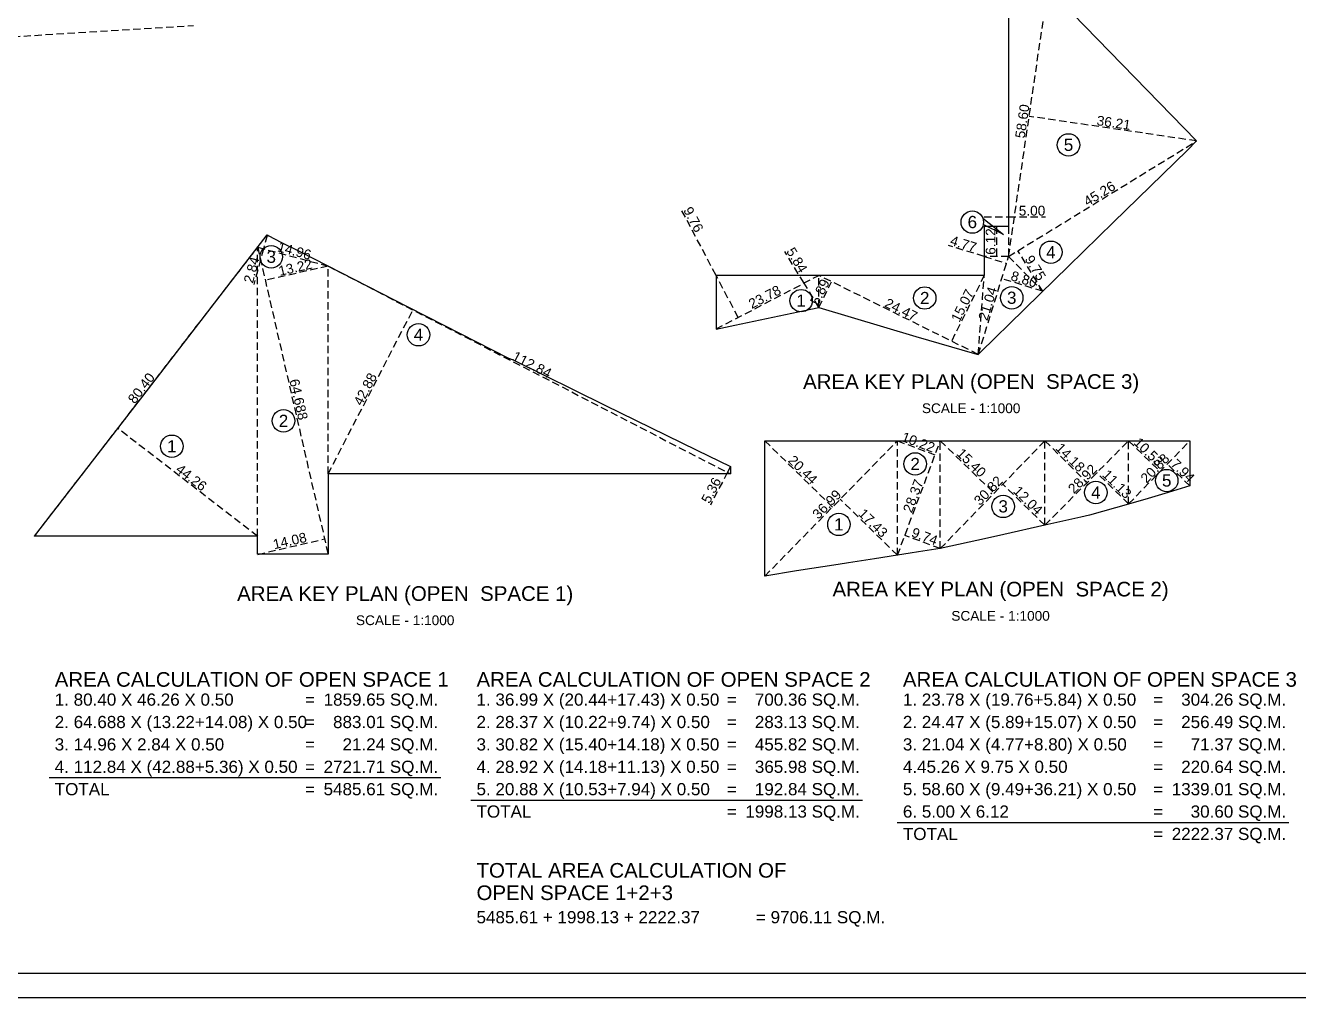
# Model space of a CAD drawing. Header units: millimetres. Extents: x 9625 to 10808, y -1607 to -1252.
# Drawn here: x 10230 to 10360.6, y -1603.1 to -1503.4 of the extents above; entities that cross this region are included whole.
import ezdxf
from ezdxf.enums import TextEntityAlignment as Align

# ---------------------------------------------------------------- set-up
doc = ezdxf.new("R2010")
doc.units = ezdxf.units.MM
doc.header["$LTSCALE"] = 3
doc.header["$MEASUREMENT"] = 0
doc.header["$PDMODE"] = 35
doc.header["$PDSIZE"] = 1
doc.linetypes.add('HIDDEN', pattern=[0.375, 0.25, -0.125])
doc.layers.get('Defpoints').update_dxf_attribs({"linetype": 'HIDDEN'})
for name, color, linetype in [('DIM', 8, 'HIDDEN'), ('PLOT TEXT', 3, 'Continuous'), ('Text', 3, 'Continuous'), ('WALL', 6, 'Continuous')]:
    doc.layers.add(name, color=color, linetype=linetype)
doc.styles.add('ARIAL', font='arial.ttf')
doc.styles.get("Standard").update_dxf_attribs({"font": 'arial.ttf'})
doc.dimstyles.new('ISO-25', dxfattribs={"dimtxt": 1, "dimasz": 1, "dimexe": 0, "dimexo": 0, "dimgap": 0.1, "dimtad": 1, "dimzin": 0, "dimdsep": 46, "dimtxsty": 'Standard', "dimblk": 'NONE', "dimcen": 2.5, "dimse1": 1, "dimse2": 1, "dimclrd": 256, "dimclre": 256, "dimclrt": 3, "dimadec": 0, "dimazin": 0, "dimtfac": 1, "dimtmove": 0, "dimatfit": 3, "dimfxl": 1, "dimarcsym": 0})

# ---------------------------------------------------------------- blocks, each defined once
blk = doc.blocks.new('*D1741')
at = {"layer": 'Defpoints', "color": 0}
for p in [(10328.35, -1527.06), (10330.63, -1527.77), (10330.63, -1527.77)]:
    blk.add_point(p, dxfattribs=at)
at = {"layer": 'DIM', "lineweight": -2}
for q in [(10324.68, -1525.93), (10330.63, -1527.77)]:
    blk.add_line((10328.35, -1527.06), q, dxfattribs=at)
at = {"layer": 'DIM', "color": 3, "insert": (10326.22, -1525.77), "char_height": 1, "attachment_point": 5, "rotation": 342.7973}
blk.add_mtext('4.77', dxfattribs=at)
blk = doc.blocks.new('_None')
blk = doc.blocks.new('*D1740')
at = {"layer": 'Defpoints', "color": 0}
for p in [(10330.14, -1529.33), (10330.14, -1529.33), (10334.35, -1530.63)]:
    blk.add_point(p, dxfattribs=at)
at = {"layer": 'DIM', "lineweight": -2}
blk.add_line((10334.35, -1530.63), (10330.14, -1529.33), dxfattribs=at)
at = {"layer": 'DIM', "color": 3, "insert": (10332.43, -1529.4), "char_height": 1, "attachment_point": 5, "rotation": 342.7973}
blk.add_mtext('8.80', dxfattribs=at)
blk = doc.blocks.new('*D1739')
at = {"layer": 'Defpoints', "color": 0}
for p in [(10330.85, -1527.06), (10330.85, -1527.06), (10327.74, -1537.11)]:
    blk.add_point(p, dxfattribs=at)
at = {"layer": 'DIM', "lineweight": -2}
blk.add_line((10327.74, -1537.11), (10330.85, -1527.06), dxfattribs=at)
at = {"layer": 'DIM', "color": 3, "insert": (10328.71, -1531.9), "char_height": 1, "attachment_point": 5, "rotation": 72.7973}
blk.add_mtext('21.04', dxfattribs=at)
blk = doc.blocks.new('*D1738')
at = {"layer": 'Defpoints', "color": 0}
for p in [(10331.8, -1526.48), (10331.8, -1526.48), (10334.35, -1530.63)]:
    blk.add_point(p, dxfattribs=at)
at = {"layer": 'DIM', "lineweight": -2}
blk.add_line((10334.35, -1530.63), (10331.8, -1526.48), dxfattribs=at)
at = {"layer": 'DIM', "color": 3, "insert": (10333.59, -1528.23), "char_height": 1, "attachment_point": 5, "rotation": 301.5781}
blk.add_mtext('9.75', dxfattribs=at)
blk = doc.blocks.new('*D1737')
at = {"layer": 'Defpoints', "color": 0}
for p in [(10350.13, -1515.21), (10350.13, -1515.21), (10330.85, -1527.06)]:
    blk.add_point(p, dxfattribs=at)
at = {"layer": 'DIM', "lineweight": -2}
blk.add_line((10330.85, -1527.06), (10350.13, -1515.21), dxfattribs=at)
at = {"layer": 'DIM', "color": 3, "insert": (10340.17, -1520.61), "char_height": 1, "attachment_point": 5, "rotation": 31.5781}
blk.add_mtext('45.26', dxfattribs=at)
blk = doc.blocks.new('*D1736')
at = {"layer": 'Defpoints', "color": 0}
for p in [(10328.35, -1529), (10325, -1535.75), (10325, -1535.75)]:
    blk.add_point(p, dxfattribs=at)
at = {"layer": 'DIM', "lineweight": -2}
blk.add_line((10328.35, -1529), (10325, -1535.75), dxfattribs=at)
at = {"layer": 'DIM', "color": 3, "insert": (10326.13, -1532.1), "char_height": 1, "attachment_point": 5, "rotation": 63.623}
blk.add_mtext('15.07', dxfattribs=at)
blk = doc.blocks.new('*D1735')
at = {"layer": 'Defpoints', "color": 0}
for p in [(10312.7, -1529.65), (10312.7, -1529.65), (10311.39, -1532.29)]:
    blk.add_point(p, dxfattribs=at)
at = {"layer": 'DIM', "lineweight": -2}
blk.add_line((10311.39, -1532.29), (10312.7, -1529.65), dxfattribs=at)
at = {"layer": 'DIM', "color": 3, "insert": (10311.5, -1530.7), "char_height": 1, "attachment_point": 5, "rotation": 63.623}
blk.add_mtext('5.89', dxfattribs=at)
blk = doc.blocks.new('*D1868')
at = {"layer": 'Defpoints', "color": 0}
for p in [(10311.39, -1529), (10311.39, -1529), (10327.74, -1537.11)]:
    blk.add_point(p, dxfattribs=at)
at = {"layer": 'DIM', "lineweight": -2}
blk.add_line((10327.74, -1537.11), (10311.39, -1529), dxfattribs=at)
at = {"layer": 'DIM', "color": 3, "insert": (10319.83, -1532.51), "char_height": 1, "attachment_point": 5, "rotation": 333.623}
blk.add_mtext('24.47', dxfattribs=at)
blk = doc.blocks.new('*D1866')
at = {"layer": 'Defpoints', "color": 0}
for p in [(10300.85, -1529), (10303.12, -1533.32), (10303.12, -1533.32)]:
    blk.add_point(p, dxfattribs=at)
at = {"layer": 'DIM', "lineweight": -2}
for p, q in [((10300.85, -1529), (10297.33, -1522.32)), ((10303.12, -1533.32), (10300.85, -1529))]:
    blk.add_line(p, q, dxfattribs=at)
at = {"layer": 'DIM', "color": 3, "insert": (10298.53, -1523.27), "char_height": 1, "attachment_point": 5, "rotation": 297.7388}
blk.add_mtext('9.76', dxfattribs=at)
blk = doc.blocks.new('*D1867')
at = {"layer": 'Defpoints', "color": 0}
for p in [(10309.86, -1529.8), (10309.87, -1529.79), (10311.39, -1532.29)]:
    blk.add_point(p, dxfattribs=at)
at = {"layer": 'DIM', "lineweight": -2}
for p, q in [((10309.87, -1529.79), (10307.89, -1526.55)), ((10311.4, -1532.28), (10309.87, -1529.79))]:
    blk.add_line(p, q, dxfattribs=at)
at = {"layer": 'DIM', "color": 3, "insert": (10309.14, -1527.43), "char_height": 1, "attachment_point": 5, "rotation": 301.4902}
blk.add_mtext('5.84', dxfattribs=at)
blk = doc.blocks.new('*D1865')
at = {"layer": 'Defpoints', "color": 0}
for p in [(10311.39, -1529), (10311.39, -1529), (10300.85, -1534.5)]:
    blk.add_point(p, dxfattribs=at)
at = {"layer": 'DIM', "lineweight": -2}
blk.add_line((10300.85, -1534.5), (10311.39, -1529), dxfattribs=at)
at = {"layer": 'DIM', "color": 3, "insert": (10305.84, -1531.21), "char_height": 1, "attachment_point": 5, "rotation": 27.5786}
blk.add_mtext('23.78', dxfattribs=at)
blk = doc.blocks.new('*D1597')
at = {"layer": 'Defpoints', "color": 0}
for p in [(10334.57, -1545.97), (10338.9, -1550.26), (10338.9, -1550.26)]:
    blk.add_point(p, dxfattribs=at)
at = {"layer": 'DIM', "lineweight": -2}
blk.add_line((10334.57, -1545.97), (10338.9, -1550.26), dxfattribs=at)
at = {"layer": 'DIM', "color": 3, "insert": (10337.17, -1547.68), "char_height": 1, "attachment_point": 5, "rotation": 315.225}
blk.add_mtext('14.18', dxfattribs=at)
blk = doc.blocks.new('*D1596')
at = {"layer": 'Defpoints', "color": 0}
for p in [(10339.91, -1549.24), (10339.91, -1549.24), (10343.15, -1552.45)]:
    blk.add_point(p, dxfattribs=at)
at = {"layer": 'DIM', "lineweight": -2}
blk.add_line((10343.15, -1552.45), (10339.91, -1549.24), dxfattribs=at)
at = {"layer": 'DIM', "color": 3, "insert": (10341.96, -1550.41), "char_height": 1, "attachment_point": 5, "rotation": 315.225}
blk.add_mtext('11.13', dxfattribs=at)
blk = doc.blocks.new('*D1595')
at = {"layer": 'Defpoints', "color": 0}
for p in [(10343.15, -1545.97), (10343.15, -1545.97), (10334.57, -1554.62)]:
    blk.add_point(p, dxfattribs=at)
at = {"layer": 'DIM', "lineweight": -2}
blk.add_line((10334.57, -1554.62), (10343.15, -1545.97), dxfattribs=at)
at = {"layer": 'DIM', "color": 3, "insert": (10338.43, -1549.87), "char_height": 1, "attachment_point": 5, "rotation": 45.225}
blk.add_mtext('28.92', dxfattribs=at)
blk = doc.blocks.new('*D1594')
at = {"layer": 'Defpoints', "color": 0}
for p in [(10323.84, -1545.97), (10329.37, -1551.34), (10329.37, -1551.34)]:
    blk.add_point(p, dxfattribs=at)
at = {"layer": 'DIM', "lineweight": -2}
blk.add_line((10323.84, -1545.97), (10329.37, -1551.34), dxfattribs=at)
at = {"layer": 'DIM', "color": 3, "insert": (10327.03, -1548.22), "char_height": 1, "attachment_point": 5, "rotation": 315.8537}
blk.add_mtext('15.40', dxfattribs=at)
blk = doc.blocks.new('*D1593')
at = {"layer": 'Defpoints', "color": 0}
for p in [(10330.25, -1550.43), (10330.25, -1550.43), (10334.57, -1554.62)]:
    blk.add_point(p, dxfattribs=at)
at = {"layer": 'DIM', "lineweight": -2}
blk.add_line((10334.57, -1554.62), (10330.25, -1550.43), dxfattribs=at)
at = {"layer": 'DIM', "color": 3, "insert": (10332.84, -1552.08), "char_height": 1, "attachment_point": 5, "rotation": 315.8537}
blk.add_mtext('12.04', dxfattribs=at)
blk = doc.blocks.new('*D1592')
at = {"layer": 'Defpoints', "color": 0}
for p in [(10334.57, -1545.97), (10334.57, -1545.97), (10323.84, -1557.03)]:
    blk.add_point(p, dxfattribs=at)
at = {"layer": 'DIM', "lineweight": -2}
blk.add_line((10323.84, -1557.03), (10334.57, -1545.97), dxfattribs=at)
at = {"layer": 'DIM', "color": 3, "insert": (10328.77, -1551.08), "char_height": 1, "attachment_point": 5, "rotation": 45.8537}
blk.add_mtext('30.82', dxfattribs=at)
blk = doc.blocks.new('*D1591')
at = {"layer": 'Defpoints', "color": 0}
for p in [(10319.45, -1545.97), (10323.3, -1547.41), (10323.3, -1547.41)]:
    blk.add_point(p, dxfattribs=at)
at = {"layer": 'DIM', "lineweight": -2}
blk.add_line((10319.45, -1545.97), (10323.3, -1547.41), dxfattribs=at)
at = {"layer": 'DIM', "color": 3, "insert": (10321.59, -1546.12), "char_height": 1, "attachment_point": 5, "rotation": 339.5025}
blk.add_mtext('10.22', dxfattribs=at)
blk = doc.blocks.new('*D1590')
at = {"layer": 'Defpoints', "color": 0}
for p in [(10320.22, -1555.67), (10320.22, -1555.67), (10323.84, -1557.03)]:
    blk.add_point(p, dxfattribs=at)
at = {"layer": 'DIM', "lineweight": -2}
blk.add_line((10323.84, -1557.03), (10320.22, -1555.67), dxfattribs=at)
at = {"layer": 'DIM', "color": 3, "insert": (10322.24, -1555.78), "char_height": 1, "attachment_point": 5, "rotation": 339.5025}
blk.add_mtext('9.74', dxfattribs=at)
blk = doc.blocks.new('*D1589')
at = {"layer": 'Defpoints', "color": 0}
for p in [(10323.84, -1545.97), (10323.84, -1545.97), (10319.45, -1557.71)]:
    blk.add_point(p, dxfattribs=at)
at = {"layer": 'DIM', "lineweight": -2}
blk.add_line((10319.45, -1557.71), (10323.84, -1545.97), dxfattribs=at)
at = {"layer": 'DIM', "color": 3, "insert": (10321.07, -1551.63), "char_height": 1, "attachment_point": 5, "rotation": 69.5025}
blk.add_mtext('28.37', dxfattribs=at)
blk = doc.blocks.new('*D1588')
at = {"layer": 'Defpoints', "color": 0}
for p in [(10305.85, -1545.97), (10312.79, -1552.77), (10312.79, -1552.77)]:
    blk.add_point(p, dxfattribs=at)
at = {"layer": 'DIM', "lineweight": -2}
blk.add_line((10305.85, -1545.97), (10312.79, -1552.77), dxfattribs=at)
at = {"layer": 'DIM', "color": 3, "insert": (10309.75, -1548.94), "char_height": 1, "attachment_point": 5, "rotation": 315.5841}
blk.add_mtext('20.44', dxfattribs=at)
blk = doc.blocks.new('*D1587')
at = {"layer": 'Defpoints', "color": 0}
for p in [(10313.58, -1551.96), (10313.58, -1551.96), (10319.45, -1557.71)]:
    blk.add_point(p, dxfattribs=at)
at = {"layer": 'DIM', "lineweight": -2}
blk.add_line((10319.45, -1557.71), (10313.58, -1551.96), dxfattribs=at)
at = {"layer": 'DIM', "color": 3, "insert": (10316.95, -1554.4), "char_height": 1, "attachment_point": 5, "rotation": 315.5841}
blk.add_mtext('17.43', dxfattribs=at)
blk = doc.blocks.new('*D1864')
at = {"layer": 'Defpoints', "color": 0}
for p in [(10319.45, -1545.97), (10319.45, -1545.97), (10305.85, -1559.86)]:
    blk.add_point(p, dxfattribs=at)
at = {"layer": 'DIM', "lineweight": -2}
blk.add_line((10305.85, -1559.86), (10319.45, -1545.97), dxfattribs=at)
at = {"layer": 'DIM', "color": 3, "insert": (10312.21, -1552.49), "char_height": 1, "attachment_point": 5, "rotation": 45.5841}
blk.add_mtext('36.99', dxfattribs=at)
blk = doc.blocks.new('*D1586')
at = {"layer": 'Defpoints', "color": 0}
for p in [(10269.77, -1532.54), (10269.77, -1532.54), (10261.07, -1549.37)]:
    blk.add_point(p, dxfattribs=at)
at = {"layer": 'DIM', "lineweight": -2}
blk.add_line((10261.07, -1549.37), (10269.77, -1532.54), dxfattribs=at)
at = {"layer": 'DIM', "color": 3, "insert": (10264.88, -1540.67), "char_height": 1, "attachment_point": 5, "rotation": 62.6687}
blk.add_mtext('42.88', dxfattribs=at)
blk = doc.blocks.new('*D1585')
at = {"layer": 'Defpoints', "color": 0}
for p in [(10302.01, -1549.2), (10302.01, -1549.2), (10302.32, -1548.6)]:
    blk.add_point(p, dxfattribs=at)
at = {"layer": 'DIM', "lineweight": -2}
for p, q in [((10302.01, -1549.2), (10300.27, -1552.58)), ((10302.32, -1548.6), (10302.01, -1549.2))]:
    blk.add_line(p, q, dxfattribs=at)
at = {"layer": 'DIM', "color": 3, "insert": (10300.36, -1551.05), "char_height": 1, "attachment_point": 5, "rotation": 62.6687}
blk.add_mtext('5.36', dxfattribs=at)
blk = doc.blocks.new('*D1584')
at = {"layer": 'Defpoints', "color": 0}
for p in [(10261.07, -1528.05), (10302.32, -1549.37), (10302.32, -1549.37)]:
    blk.add_point(p, dxfattribs=at)
at = {"layer": 'DIM', "lineweight": -2}
blk.add_line((10261.07, -1528.05), (10302.32, -1549.37), dxfattribs=at)
at = {"layer": 'DIM', "color": 3, "insert": (10281.98, -1538.16), "char_height": 1, "attachment_point": 5, "rotation": 332.6687}
blk.add_mtext('112.84', dxfattribs=at)
blk = doc.blocks.new('*D1583')
at = {"layer": 'Defpoints', "color": 0}
for p in [(10261.07, -1528.05), (10254.63, -1529.52), (10254.63, -1529.52)]:
    blk.add_point(p, dxfattribs=at)
at = {"layer": 'DIM', "lineweight": -2}
blk.add_line((10261.07, -1528.05), (10254.63, -1529.52), dxfattribs=at)
at = {"layer": 'DIM', "color": 3, "insert": (10257.71, -1528.19), "char_height": 1, "attachment_point": 5, "rotation": 12.9134}
blk.add_mtext('13.22', dxfattribs=at)
blk = doc.blocks.new('*D1582')
at = {"layer": 'Defpoints', "color": 0}
for p in [(10260.71, -1556.04), (10260.71, -1556.04), (10253.85, -1557.62)]:
    blk.add_point(p, dxfattribs=at)
at = {"layer": 'DIM', "lineweight": -2}
blk.add_line((10253.85, -1557.62), (10260.71, -1556.04), dxfattribs=at)
at = {"layer": 'DIM', "color": 3, "insert": (10257.14, -1556.23), "char_height": 1, "attachment_point": 5, "rotation": 12.9134}
blk.add_mtext('14.08', dxfattribs=at)
blk = doc.blocks.new('*D1581')
at = {"layer": 'Defpoints', "color": 0}
for p in [(10253.85, -1526.11), (10261.07, -1557.62), (10261.07, -1557.62)]:
    blk.add_point(p, dxfattribs=at)
at = {"layer": 'DIM', "lineweight": -2}
blk.add_line((10253.85, -1526.11), (10261.07, -1557.62), dxfattribs=at)
at = {"layer": 'DIM', "color": 3, "insert": (10258.05, -1541.73), "char_height": 1, "attachment_point": 5, "rotation": 282.9134}
blk.add_mtext('64.688', dxfattribs=at)
blk = doc.blocks.new('*D1580')
at = {"layer": 'Defpoints', "color": 0}
for p in [(10254.99, -1524.95), (10254.44, -1526.27), (10254.63, -1526.32)]:
    blk.add_point(p, dxfattribs=at)
at = {"layer": 'DIM', "lineweight": -2}
for p, q in [((10254.81, -1524.9), (10254.44, -1526.27)), ((10254.44, -1526.27), (10253.46, -1529.95))]:
    blk.add_line(p, q, dxfattribs=at)
at = {"layer": 'DIM', "color": 3, "insert": (10253.23, -1528.44), "char_height": 1, "attachment_point": 5, "rotation": 74.9989}
blk.add_mtext('2.84', dxfattribs=at)
blk = doc.blocks.new('*D1579')
at = {"layer": 'Defpoints', "color": 0}
for p in [(10253.85, -1526.11), (10261.07, -1528.05), (10261.07, -1528.05)]:
    blk.add_point(p, dxfattribs=at)
at = {"layer": 'DIM', "lineweight": -2}
blk.add_line((10253.85, -1526.11), (10261.07, -1528.05), dxfattribs=at)
at = {"layer": 'DIM', "color": 3, "insert": (10257.62, -1526.49), "char_height": 1, "attachment_point": 5, "rotation": 344.9989}
blk.add_mtext('14.96', dxfattribs=at)
blk = doc.blocks.new('*D1578')
at = {"layer": 'Defpoints', "color": 0}
for p in [(10239.5, -1544.69), (10239.5, -1544.69), (10253.85, -1555.77)]:
    blk.add_point(p, dxfattribs=at)
at = {"layer": 'DIM', "lineweight": -2}
blk.add_line((10253.85, -1555.77), (10239.5, -1544.69), dxfattribs=at)
at = {"layer": 'DIM', "color": 3, "insert": (10247.05, -1549.74), "char_height": 1, "attachment_point": 5, "rotation": 322.3208}
blk.add_mtext('44.26', dxfattribs=at)
blk = doc.blocks.new('*D1577')
at = {"layer": 'Defpoints', "color": 0}
for p in [(10253.85, -1526.11), (10253.85, -1526.11), (10230.96, -1555.77)]:
    blk.add_point(p, dxfattribs=at)
at = {"layer": 'DIM', "lineweight": -2}
blk.add_line((10230.96, -1555.77), (10253.85, -1526.11), dxfattribs=at)
at = {"layer": 'DIM', "color": 3, "insert": (10241.92, -1540.57), "char_height": 1, "attachment_point": 5, "rotation": 52.3334}
blk.add_mtext('80.40', dxfattribs=at)
blk = doc.blocks.new('*D1873')
at = {"layer": 'Defpoints', "color": 0}
for p in [(10330.85, -1522.98), (10328.35, -1524), (10330.85, -1524)]:
    blk.add_point(p, dxfattribs=at)
at = {"layer": 'DIM', "lineweight": -2}
for p, q in [((10328.35, -1522.98), (10330.85, -1522.98)), ((10330.85, -1522.98), (10334.64, -1522.98))]:
    blk.add_line(p, q, dxfattribs=at)
at = {"layer": 'DIM', "color": 3, "insert": (10333.25, -1522.37), "char_height": 1, "attachment_point": 5}
blk.add_mtext('5.00', dxfattribs=at)
blk = doc.blocks.new('*D1874')
at = {"layer": 'Defpoints', "color": 0}
for p in [(10328.35, -1524), (10328.35, -1527.06), (10329.62, -1527.06)]:
    blk.add_point(p, dxfattribs=at)
at = {"layer": 'DIM', "lineweight": -2}
blk.add_line((10329.62, -1524), (10329.62, -1527.06), dxfattribs=at)
at = {"layer": 'DIM', "color": 3, "insert": (10329.01, -1525.53), "char_height": 1, "attachment_point": 5, "rotation": 90}
blk.add_mtext('6.12', dxfattribs=at)
blk = doc.blocks.new('*D1894')
at = {"layer": 'Defpoints', "color": 0}
for p in [(10334.89, -1499.5), (10334.89, -1499.5), (10330.85, -1527.06)]:
    blk.add_point(p, dxfattribs=at)
at = {"layer": 'DIM', "lineweight": -2}
blk.add_line((10330.85, -1527.06), (10334.89, -1499.5), dxfattribs=at)
at = {"layer": 'DIM', "color": 3, "insert": (10332.26, -1513.19), "char_height": 1, "attachment_point": 5, "rotation": 81.6621}
blk.add_mtext('58.60', dxfattribs=at)
blk = doc.blocks.new('*D1896')
at = {"layer": 'Defpoints', "color": 0}
for p in [(10332.95, -1512.69), (10332.95, -1512.69), (10350.13, -1515.21)]:
    blk.add_point(p, dxfattribs=at)
at = {"layer": 'DIM', "lineweight": -2}
blk.add_line((10350.13, -1515.21), (10332.95, -1512.69), dxfattribs=at)
at = {"layer": 'DIM', "color": 3, "insert": (10341.63, -1513.35), "char_height": 1, "attachment_point": 5, "rotation": 351.6621}
blk.add_mtext('36.21', dxfattribs=at)
blk = doc.blocks.new('*D1899')
at = {"layer": 'Defpoints', "color": 0}
for p in [(10349.44, -1545.97), (10349.44, -1545.97), (10343.15, -1552.45)]:
    blk.add_point(p, dxfattribs=at)
at = {"layer": 'DIM', "lineweight": -2}
blk.add_line((10343.15, -1552.45), (10349.44, -1545.97), dxfattribs=at)
at = {"layer": 'DIM', "color": 3, "insert": (10345.86, -1548.79), "char_height": 1, "attachment_point": 5, "rotation": 45.8599}
blk.add_mtext('20.88', dxfattribs=at)
blk = doc.blocks.new('*D1900')
at = {"layer": 'Defpoints', "color": 0}
for p in [(10347.13, -1548.36), (10347.13, -1548.36), (10349.44, -1550.6)]:
    blk.add_point(p, dxfattribs=at)
at = {"layer": 'DIM', "lineweight": -2}
blk.add_line((10349.44, -1550.6), (10347.13, -1548.36), dxfattribs=at)
at = {"layer": 'DIM', "color": 3, "insert": (10348.71, -1549.04), "char_height": 1, "attachment_point": 5, "rotation": 315.8599}
blk.add_mtext('7.94', dxfattribs=at)
blk = doc.blocks.new('*D1901')
at = {"layer": 'Defpoints', "color": 0}
for p in [(10343.15, -1545.97), (10346.39, -1549.12), (10346.39, -1549.12)]:
    blk.add_point(p, dxfattribs=at)
at = {"layer": 'DIM', "lineweight": -2}
blk.add_line((10343.15, -1545.97), (10346.39, -1549.12), dxfattribs=at)
at = {"layer": 'DIM', "color": 3, "insert": (10345.2, -1547.11), "char_height": 1, "attachment_point": 5, "rotation": 315.8599}
blk.add_mtext('10.53', dxfattribs=at)

msp = doc.modelspace()

# ---------------------------------------------------------------- linework, layer by layer
at = {"layer": 'DIM'}
for p, q in [((10330.8484, -1523.9996), (10330.8471, -1527.0603)), ((10253.848, -1555.7656), (10253.848, -1526.1107)), ((10330.8471, -1527.0603), (10328.3484, -1527.0603)), ((10330.8484, -1527.0605), (10334.3488, -1530.63)), ((10261.0713, -1549.3656), (10261.0713, -1528.0464)), ((10311.3878, -1532.2894), (10311.3878, -1529)), ((10327.7365, -1537.1074), (10328.3484, -1529.0007)), ((10319.4525, -1557.7137), (10319.4525, -1545.9731)), ((10323.8416, -1557.0297), (10323.8416, -1545.9731)), ((10334.5735, -1554.6198), (10334.5735, -1545.9731)), ((10343.1525, -1552.4544), (10343.1525, -1545.9731))]:
    msp.add_line(p, q, dxfattribs=at)
msp.add_lwpolyline([(10123.0622, -1523.0646), (10137.2451, -1517.4141), (10160.0027, -1512.0623), (10167.8728, -1510.6524), (10186.7536, -1508.3987), (10209.199, -1506.1294), (10224.2425, -1504.7885), (10247.2759, -1503.3832)], dxfattribs=at)
at = {"layer": 'PLOT TEXT', "linetype": 'Continuous'}
for p, q in [((10232.4578, -1580.5203), (10272.6176, -1580.5203)), ((10275.7071, -1582.817), (10315.867, -1582.817)), ((10319.4259, -1585.1136), (10359.5857, -1585.1136))]:
    msp.add_line(p, q, dxfattribs=at)
at = {"layer": 'Text', "linetype": 'Continuous'}
for p, q in [((10328.2057, -1523.1302), (10330.3186, -1524.8067)), ((10330.3186, -1524.8067), (10328.2532, -1523.7798))]:
    msp.add_line(p, q, dxfattribs=at)
for centre in [(10336.9907, -1515.6216), (10327.1279, -1523.5356), (10255.2416, -1527.0983), (10335.1853, -1526.6269), (10309.5701, -1531.5947), (10322.2433, -1531.3216), (10331.1695, -1531.3034), (10270.3382, -1535.0886), (10256.4969, -1543.9207), (10245.0445, -1546.5346), (10321.2658, -1548.3471), (10347.0605, -1550.0538), (10339.7943, -1551.2789), (10330.2925, -1552.7015), (10313.447, -1554.545)]:
    msp.add_circle(centre, 1.1515, dxfattribs=at)
at = {"layer": 'WALL', "color": 8}
msp.add_lwpolyline([(10100.0905, -1603.0802), (10808.0631, -1603.0802), (10808.0631, -1252.0859), (10100.0905, -1252.0859)], close=True, dxfattribs=at)
at = {"layer": 'WALL'}
for points in [[(10104.0905, -1600.5802), (10805.5631, -1600.5802), (10805.5631, -1254.5859), (10104.0905, -1254.5859)], [(10336.9865, -1528.0433), (10341.6084, -1523.5319), (10349.1453, -1516.1991), (10350.1279, -1515.2098), (10334.8877, -1499.4996), (10330.8484, -1499.4996), (10330.8484, -1523.9996), (10328.3484, -1523.9996), (10328.3484, -1528.9994), (10328.3484, -1529.0007), (10305.8484, -1528.9998), (10300.8484, -1528.9996), (10300.8484, -1534.5049), (10302.7629, -1534.1076), (10309.9244, -1532.6012), (10311.3878, -1532.2894), (10321.3382, -1535.2612), (10327.3439, -1536.9995), (10327.7365, -1537.1074), (10327.9688, -1536.8917), (10332.4487, -1532.4947), (10334.0902, -1530.8835)], [(10230.9557, -1555.7656), (10234.1105, -1551.6662), (10242.639, -1540.6233), (10254.827, -1524.8432), (10254.9939, -1524.9459), (10256.2081, -1525.5953), (10258.2514, -1526.6019), (10269.2557, -1532.2387), (10272.9275, -1534.1028), (10279.5789, -1537.4795), (10280.0429, -1537.6651), (10289.4526, -1542.3244), (10298.8718, -1546.9215), (10302.3213, -1548.5984), (10302.3213, -1549.3656), (10261.0713, -1549.3656), (10261.0713, -1557.6156), (10253.848, -1557.6156), (10253.848, -1555.7656)]]:
    msp.add_lwpolyline(points, close=True, dxfattribs=at)
msp.add_lwpolyline([(10349.4421, -1545.9731), (10349.4421, -1550.5987), (10349.4421, -1550.5987), (10347.2241, -1551.267), (10345.1722, -1551.8934), (10343.1525, -1552.4544), (10339.1434, -1553.5864), (10338.2407, -1553.7906), (10334.5735, -1554.6198), (10330.3482, -1555.574), (10328.681, -1555.9504), (10323.8416, -1557.0297), (10321.6115, -1557.3547), (10320.7471, -1557.4987), (10319.4525, -1557.7137), (10317.0944, -1558.0788), (10314.4414, -1558.4895), (10313.382, -1558.6535), (10309.1164, -1559.3223), (10305.847, -1559.8589), (10305.847, -1545.9731), (10349.4421, -1545.9731)], dxfattribs=at)

# ---------------------------------------------------------------- texts
at = {"layer": 'PLOT TEXT', "linetype": 'Continuous', "style": 'ARIAL'}
for s, p in [('1. 80.40 X 46.26 X 0.50', (10233.0396, -1573.1419)), ('=', (10258.7037, -1573.1419)), ('1. 36.99 X (20.44+17.43) X 0.50', (10276.2889, -1573.1419)), ('=', (10301.9531, -1573.1419)), ('1. 23.78 X (19.76+5.84) X 0.50', (10320.0077, -1573.1419)), ('=', (10345.6718, -1573.1419)), ('2. 64.688 X (13.22+14.08) X 0.50', (10233.0396, -1575.4385)), ('2. 28.37 X (10.22+9.74) X 0.50', (10276.2889, -1575.4385)), ('2. 24.47 X (5.89+15.07) X 0.50', (10320.0077, -1575.4385)), ('=', (10258.7037, -1575.4385)), ('=', (10301.9531, -1575.4385)), ('=', (10345.6718, -1575.4385)), ('3. 14.96 X 2.84 X 0.50', (10233.0396, -1577.7352)), ('=', (10258.7037, -1577.7352)), ('3. 30.82 X (15.40+14.18) X 0.50', (10276.2889, -1577.7352)), ('=', (10301.9531, -1577.7352)), ('3. 21.04 X (4.77+8.80) X 0.50', (10320.0077, -1577.7352)), ('=', (10345.6718, -1577.7352)), ('4. 112.84 X (42.88+5.36) X 0.50', (10233.0396, -1580.0318)), ('=', (10258.7037, -1580.0318)), ('4. 28.92 X (14.18+11.13) X 0.50', (10276.2889, -1580.0318)), ('=', (10301.9531, -1580.0318)), ('4.45.26 X 9.75 X 0.50', (10320.0077, -1580.0318)), ('=', (10345.6718, -1580.0318)), ('TOTAL', (10233.0396, -1582.3284)), ('=', (10258.7037, -1582.3284)), ('5. 20.88 X (10.53+7.94) X 0.50', (10276.2889, -1582.3284)), ('=', (10301.9531, -1582.3284)), ('5. 58.60 X (9.49+36.21) X 0.50', (10320.0077, -1582.3284)), ('=', (10345.6718, -1582.3284)), ('TOTAL', (10276.2889, -1584.6251)), ('6. 5.00 X 6.12', (10320.0077, -1584.6251)), ('=', (10301.9531, -1584.6251)), ('=', (10345.6718, -1584.6251)), ('TOTAL', (10320.0077, -1586.9217)), ('=', (10345.6718, -1586.9217)), ('5485.61 + 1998.13 + 2222.37', (10276.2889, -1595.4632)), ('=', (10304.9203, -1595.4632))]:
    msp.add_text(s, height=1.25, dxfattribs=at).set_placement(p)
for s, p in [('1859.65', (10266.9197, -1573.1419)), ('SQ.M.', (10272.349, -1573.1419)), ('700.36', (10310.1691, -1573.1419)), ('SQ.M.', (10315.5983, -1573.1419)), ('304.26', (10353.8878, -1573.1419)), ('SQ.M.', (10359.3171, -1573.1419)), ('883.01', (10266.9197, -1575.4385)), ('SQ.M.', (10272.349, -1575.4385)), ('283.13', (10310.1691, -1575.4385)), ('SQ.M.', (10315.5983, -1575.4385)), ('256.49', (10353.8878, -1575.4385)), ('SQ.M.', (10359.3171, -1575.4385)), ('21.24', (10266.9197, -1577.7352)), ('SQ.M.', (10272.349, -1577.7352)), ('455.82', (10310.1691, -1577.7352)), ('SQ.M.', (10315.5983, -1577.7352)), ('71.37', (10353.8878, -1577.7352)), ('SQ.M.', (10359.3171, -1577.7352)), ('2721.71', (10266.9197, -1580.0318)), ('SQ.M.', (10272.349, -1580.0318)), ('365.98', (10310.1691, -1580.0318)), ('SQ.M.', (10315.5983, -1580.0318)), ('220.64', (10353.8878, -1580.0318)), ('SQ.M.', (10359.3171, -1580.0318)), ('5485.61', (10266.9197, -1582.3284)), ('SQ.M.', (10272.349, -1582.3284)), ('192.84', (10310.1691, -1582.3284)), ('SQ.M.', (10315.5983, -1582.3284)), ('1339.01', (10353.8878, -1582.3284)), ('SQ.M.', (10359.3171, -1582.3284)), ('1998.13', (10310.1691, -1584.6251)), ('SQ.M.', (10315.5983, -1584.6251)), ('30.60', (10353.8878, -1584.6251)), ('SQ.M.', (10359.3171, -1584.6251)), ('2222.37', (10353.8878, -1586.9217)), ('SQ.M.', (10359.3171, -1586.9217)), ('9706.11', (10312.7544, -1595.4632)), ('SQ.M.', (10318.1837, -1595.4632))]:
    msp.add_text(s, height=1.25, dxfattribs=at).set_placement(p, align=Align.RIGHT)
at = {"layer": 'PLOT TEXT', "linetype": 'Continuous', "char_height": 1.5, "attachment_point": 1, "style": 'ARIAL'}
for s, insert in [('\\A1;AREA CALCULATION OF OPEN SPACE 1', (10233.0396, -1569.6978)), ('\\A1;AREA CALCULATION OF OPEN SPACE 2', (10276.2889, -1569.6978)), ('\\A1;AREA CALCULATION OF OPEN SPACE 3', (10320.0077, -1569.6978)), ('\\A1;TOTAL AREA CALCULATION OF', (10276.2889, -1589.2813)), ('\\A1;OPEN SPACE 1+2+3', (10276.2889, -1591.5779))]:
    msp.add_mtext(s, dxfattribs=dict(at, insert=insert))
at = {"layer": 'Text', "linetype": 'Continuous', "attachment_point": 5, "style": 'ARIAL'}
for s, insert, char_height in [('\\A1;5', (10336.9907, -1515.6216), 1.25), ('\\A1;6', (10327.1279, -1523.5356), 1.25), ('\\A1;4', (10335.1853, -1526.6269), 1.25), ('\\A1;3', (10255.2416, -1527.0983), 1.25), ('\\A1;1', (10309.5701, -1531.5947), 1.25), ('\\A1;2', (10322.2433, -1531.3216), 1.25), ('\\A1;3', (10331.1695, -1531.3034), 1.25), ('\\A1;4', (10270.3382, -1535.0886), 1.25), ('\\A1;AREA KEY PLAN (OPEN  SPACE 3)', (10327.0091, -1540.1159), 1.5), ('\\A1;SCALE - 1:1000', (10327.0091, -1542.6371), 1), ('\\A1;2', (10256.4969, -1543.9207), 1.25), ('\\A1;1', (10245.0445, -1546.5346), 1.25), ('\\A1;2', (10321.2658, -1548.3471), 1.25), ('\\A1;5', (10347.0605, -1550.0538), 1.25), ('\\A1;4', (10339.7943, -1551.2789), 1.25), ('\\A1;3', (10330.2925, -1552.7015), 1.25), ('\\A1;1', (10313.447, -1554.545), 1.25), ('\\A1;AREA KEY PLAN (OPEN  SPACE 1)', (10268.975, -1561.8637), 1.5), ('\\A1;AREA KEY PLAN (OPEN  SPACE 2)', (10330.0248, -1561.4119), 1.5), ('\\A1;SCALE - 1:1000', (10330.0248, -1563.9332), 1), ('\\A1;SCALE - 1:1000', (10268.975, -1564.385), 1)]:
    msp.add_mtext(s, dxfattribs=dict(at, insert=insert, char_height=char_height))

# ---------------------------------------------------------------- dimensions: what is measured, and where the dimension line sits
at = {"layer": 'DIM'}
for p1, p2, text, override, picture, middle in [((10330.8484, -1527.0605), (10334.8877, -1499.4996), '58.60', {"dimlfac": 2, "dimtxsty": 'Standard', "dimblk": 'None'}, '*D1894', (10332.2639, -1513.1915)), ((10350.1279, -1515.2098), (10332.9541, -1512.6928), '36.21', {"dimlfac": 2, "dimtxsty": 'Standard', "dimblk": 'None'}, '*D1896', (10341.6296, -1513.3468)), ((10230.9557, -1555.7656), (10253.848, -1526.1107), '80.40', {"dimlfac": 2, "dimtxsty": 'Standard'}, '*D1577', (10241.9185, -1540.5651)), ((10253.848, -1526.1107), (10261.0713, -1557.6156), '64.688', {"dimlfac": 2, "dimtxsty": 'Standard'}, '*D1581', (10258.0547, -1541.7267)), ((10261.0713, -1528.0464), (10302.3213, -1549.3656), '112.84', {"dimlfac": 2, "dimtxsty": 'Standard'}, '*D1584', (10281.9766, -1538.1636)), ((10327.7365, -1537.1074), (10311.3878, -1529), '24.47', {"dimlfac": 2}, '*D1868', (10319.8296, -1532.5143)), ((10261.0713, -1549.3656), (10269.767, -1532.5405), '42.88', {"dimlfac": 2, "dimtxsty": 'Standard'}, '*D1586', (10264.8767, -1540.6727)), ((10253.848, -1555.7656), (10239.5016, -1544.6858), '44.26', {"dimlfac": 2, "dimtxsty": 'Standard'}, '*D1578', (10247.048, -1549.7424)), ((10319.4525, -1545.9731), (10323.3034, -1547.4127), '10.22', {"dimlfac": 2, "dimtxsty": 'Standard'}, '*D1591', (10321.5918, -1546.121)), ((10343.1525, -1545.9731), (10346.3917, -1549.1165), '10.53', {"dimlfac": 2, "dimtxsty": 'Standard', "dimblk": 'None'}, '*D1901', (10345.1976, -1547.1064)), ((10305.847, -1545.9731), (10312.7885, -1552.7744), '20.44', {"dimlfac": 2, "dimtxsty": 'Standard'}, '*D1588', (10309.7451, -1548.9377)), ((10305.847, -1559.8589), (10319.4525, -1545.9731), '36.99', {"dimlfac": 2, "dimtxsty": 'Standard'}, '*D1864', (10312.2134, -1552.4885)), ((10319.4525, -1557.7137), (10323.8416, -1545.9731), '28.37', {"dimlfac": 2, "dimtxsty": 'Standard'}, '*D1589', (10321.0748, -1551.6295)), ((10334.5735, -1545.9731), (10338.8967, -1550.2625), '14.18', {"dimlfac": 2, "dimtxsty": 'Standard'}, '*D1597', (10337.1651, -1547.6844)), ((10334.5735, -1554.6198), (10343.1525, -1545.9731), '28.92', {"dimlfac": 2, "dimtxsty": 'Standard'}, '*D1595', (10338.4296, -1549.8664)), ((10343.1525, -1552.4544), (10349.4421, -1545.9731), '20.88', {"dimlfac": 2, "dimtxsty": 'Standard', "dimblk": 'None'}, '*D1899', (10345.8592, -1548.7886)), ((10349.4421, -1550.5987), (10347.1304, -1548.3553), '7.94', {"dimlfac": 2, "dimtxsty": 'Standard', "dimblk": 'None'}, '*D1900', (10348.7115, -1549.0389)), ((10302.3213, -1548.5984), (10302.0083, -1549.2039), '5.36', {"dimlfac": 2, "dimtxsty": 'Standard'}, '*D1585', (10300.3644, -1551.054)), ((10343.1525, -1552.4544), (10339.912, -1549.2392), '11.13', {"dimlfac": 2, "dimtxsty": 'Standard'}, '*D1596', (10341.9625, -1550.4131)), ((10319.4525, -1557.7137), (10313.5834, -1551.9631), '17.43', {"dimlfac": 2, "dimtxsty": 'Standard'}, '*D1587', (10316.9455, -1554.4021)), ((10323.8416, -1557.0297), (10320.215, -1555.674), '9.74', {"dimlfac": 2, "dimtxsty": 'Standard'}, '*D1590', (10322.2421, -1555.78))]:
    dim = msp.add_aligned_dim(p1=p1, p2=p2, distance=0, text=text, dimstyle='ISO-25', override=override, dxfattribs=at)
    dim.commit()
    dim.dimension.update_dxf_attribs({"geometry": picture, "text_midpoint": middle})
for p1, p2, distance, override, picture, middle in [((10330.8484, -1527.0605), (10350.1279, -1515.2098), 0, {"dimlfac": 2}, '*D1737', (10340.1684, -1520.615)), ((10328.3484, -1523.9996), (10330.8484, -1523.9996), 1.018, {"dimlfac": 2, "dimblk": 'None'}, '*D1873', (10333.2454, -1522.3711)), ((10328.3484, -1523.9996), (10328.3484, -1527.0603), 1.2702, {"dimlfac": 2, "dimblk": 'None'}, '*D1874', (10329.008, -1525.5299)), ((10254.9939, -1524.9459), (10254.6259, -1526.3192), -0.1879, {"dimlfac": 2}, '*D1580', (10253.2321, -1528.4358)), ((10253.848, -1526.1107), (10261.0713, -1528.0464), 0, {"dimlfac": 2}, '*D1579', (10257.6177, -1526.4888)), ((10261.0713, -1528.0464), (10254.6303, -1529.5231), 0, {"dimlfac": 2}, '*D1583', (10257.7143, -1528.1893)), ((10327.7365, -1537.1074), (10330.8471, -1527.0603), 0, {"dimlfac": 2}, '*D1739', (10328.7085, -1531.9033)), ((10334.3488, -1530.63), (10331.7965, -1526.4777), 0, {"dimlfac": 2}, '*D1738', (10333.5928, -1528.2341)), ((10334.3488, -1530.63), (10330.1449, -1529.3284), 0, {"dimlfac": 2}, '*D1740', (10332.4274, -1529.3959)), ((10300.8484, -1534.5049), (10311.3878, -1529), 0, {"dimlfac": 2}, '*D1865', (10305.8352, -1531.2109)), ((10311.3878, -1532.2894), (10312.6971, -1529.6493), 0, {"dimlfac": 2}, '*D1735', (10311.4954, -1530.6981)), ((10328.3484, -1529.0007), (10325.0009, -1535.7508), 0, {"dimlfac": 2}, '*D1736', (10326.1276, -1532.1045)), ((10323.8416, -1545.9731), (10329.3674, -1551.3367), 0, {"dimlfac": 2}, '*D1594', (10327.0297, -1548.2168)), ((10323.8416, -1557.0297), (10334.5735, -1545.9731), 0, {"dimlfac": 2}, '*D1592', (10328.7691, -1551.0759)), ((10334.5735, -1554.6198), (10330.252, -1550.4253), 0, {"dimlfac": 2}, '*D1593', (10332.838, -1552.0844)), ((10253.848, -1557.6156), (10260.7105, -1556.0422), 0, {"dimlfac": 2}, '*D1582', (10257.1428, -1556.2337))]:
    dim = msp.add_aligned_dim(p1=p1, p2=p2, distance=distance, dimstyle='ISO-25', override=override, dxfattribs=at)
    dim.commit()
    dim.dimension.update_dxf_attribs({"geometry": picture, "text_midpoint": middle})
for base, p1, p2, angle, picture, middle, dimtype in [((10303.1196, -1533.3186), (10300.8484, -1528.9996), (10303.1196, -1533.3186), 297.738798, '*D1866', (10297.9854, -1523.5553), 161), ((10309.874, -1529.7896), (10311.3878, -1532.2894), (10309.8612, -1529.7974), 121.490225, '*D1867', (10308.622, -1527.7458), 161), ((10330.6285, -1527.7664), (10328.3484, -1527.0605), (10330.6285, -1527.7664), 342.797325, '*D1741', (10326.0377, -1526.3451), 129)]:
    dim = msp.add_linear_dim(base=base, p1=p1, p2=p2, angle=angle, dimstyle='ISO-25', override={"dimlfac": 2}, dxfattribs=at)
    dim.commit()
    dim.dimension.update_dxf_attribs({"geometry": picture, "text_midpoint": middle, "dimtype": dimtype})

doc.saveas('drawing.dxf')
